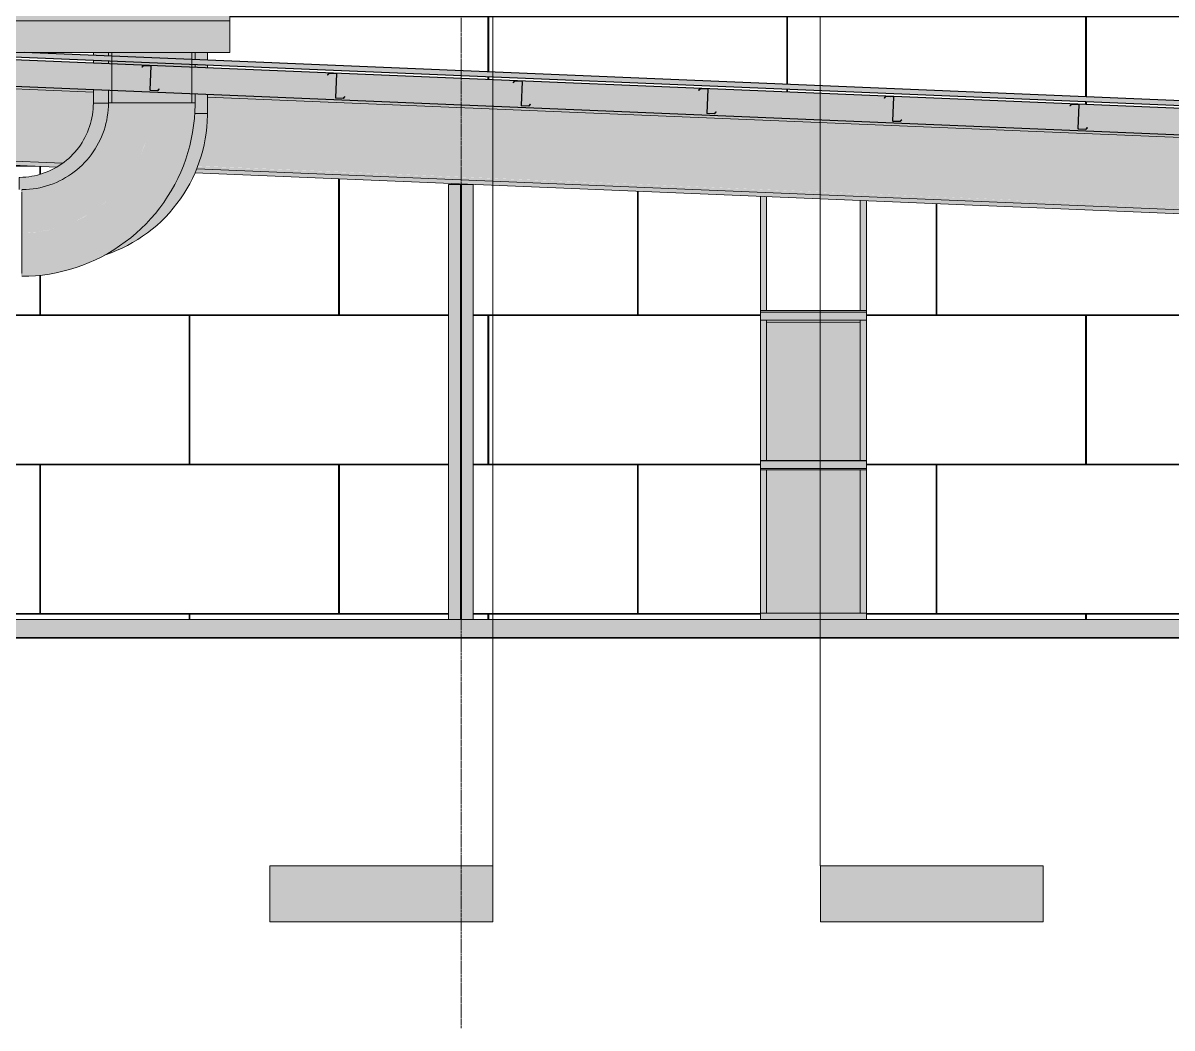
# Model space of a CAD drawing. Header units: inches. Extents: x -23034 to -8448, y -290 to 853.
# Drawn here: x -15849.5 to -15478.4, y -132 to 192.7 of the extents above; entities that cross this region are included whole.
import ezdxf

# ---------------------------------------------------------------- set-up
doc = ezdxf.new("R2010")
doc.units = ezdxf.units.IN
doc.header["$MEASUREMENT"] = 0
doc.linetypes.add('Grid Line 1_2_', pattern=[0.875, 0.5, -0.125, 0.125, -0.125])
doc.linetypes.add('Hidden 1_8_', pattern=[0.1875, 0.125, -0.0625])
for name, color, linetype, lineweight in [('A-CLNG', 13, 'Continuous', 9), ('A-CLNG-PATT', 13, 'Continuous', 9), ('A-GLAZ-CURT', 52, 'Continuous', 9), ('A-GLAZ-CWMG', 51, 'Continuous', 9), ('A-ROOF', 132, 'Continuous', 9), ('A-WALL-PATT', 111, 'Continuous', 25), ('C-BLDG-PADS', 91, 'Continuous', 9), ('C-TOPO', 7, 'Continuous', 9), ('G-ANNO-SYMB', 111, 'Continuous', 9), ('L-SITE-WALL', 31, 'Continuous', 9), ('M-EQPM', 50, 'Continuous', 9), ('M-HVAC-DUCT', 70, 'Continuous', 9), ('S-BEAM', 12, 'Continuous', 9), ('S-COLS', 52, 'Continuous', 9), ('S-GRID', 1, 'Continuous', 9)]:
    doc.layers.add(name, color=color, linetype=linetype, lineweight=lineweight)
pattern_1 = [(45, (-32938.486, 67.247), (-19.00703, 19.00703), []), (45, (-32938.486, 96.047), (-19.00703, 19.00703), [])]

# ---------------------------------------------------------------- blocks, each defined once
blk = doc.blocks.new('Girt_C - 8_D-1182438-Section 8')
at = {"layer": 'S-BEAM'}
for points in [[(-22424.27, 51.12), (-22424.27, 51.3), (-22458.52, 51.26), (-22458.52, 51.12)], [(-22424.27, 48.75), (-22424.27, 51.12), (-22458.52, 51.12), (-22458.52, 48.75)], [(-22424.27, 48.27), (-22424.27, 48.75), (-22458.52, 48.75), (-22458.52, 48.27)]]:
    blk.add_hatch(color=256, dxfattribs=at).paths.add_polyline_path(points, flags=0)
for p, q in [((-22424.27, 51.3), (-22458.52, 51.3)), ((-22458.52, 48.75), (-22424.27, 48.75)), ((-22424.27, 48.27), (-22458.52, 48.27))]:
    blk.add_line(p, q, dxfattribs=at)
blk = doc.blocks.new('Girt_C - 8_D-1099926-Section 8')
at = {"layer": 'S-BEAM'}
h = blk.add_hatch(color=256, dxfattribs=at)
h.paths.add_polyline_path([(-26263.39, 99.25), (-26128.02, 99.25), (-26128.02, 99.73), (-26263.39, 99.73)], flags=0)
h.paths.add_polyline_path([(-25396.21, 99.25), (-25388.27, 99.25), (-25388.27, 99.73), (-25397.89, 99.73), (-25397.89, 99.25)], flags=0)
h.paths.add_polyline_path([(-25405.89, 99.25), (-25405.89, 99.73), (-25433.14, 99.73), (-25433.14, 99.25)], flags=0)
h.paths.add_polyline_path([(-25505.64, 99.25), (-25505.64, 99.73), (-25517.89, 99.73), (-25517.89, 99.25)], flags=0)
h.paths.add_polyline_path([(-25603.89, 99.25), (-25603.89, 99.73), (-25655.52, 99.73), (-25655.52, 99.25)], flags=0)
h.paths.add_polyline_path([(-25836.27, 99.25), (-25797.92, 99.25), (-25797.92, 99.73), (-25836.27, 99.73)], flags=0)
h.paths.add_polyline_path([(-22890.66, 99.25), (-22811.14, 99.25), (-22811.14, 99.73), (-22941.3, 99.73), (-22941.36, 99.54), (-22941.61, 99.33), (-22941.71, 99.25), (-22907.94, 99.25)], flags=0)
h.paths.add_polyline_path([(-22458.52, 99.25), (-22424.27, 99.25), (-22424.27, 99.73), (-22458.52, 99.73)], flags=0)
h.paths.add_polyline_path([(-22309.89, 99.25), (-22173.39, 99.25), (-22173.39, 99.73), (-22309.89, 99.73)], flags=0)
h.paths.add_polyline_path([(-22949.08, 99.25), (-22948.92, 99.33), (-22949.17, 99.54), (-22949.23, 99.73), (-23081.89, 99.73), (-23081.89, 99.25), (-22977.06, 99.25)], flags=0)
h.paths.add_polyline_path([(-24132.95, 99.25), (-23958.39, 99.25), (-23958.39, 99.73), (-24132.95, 99.73)], flags=0)
h.paths.add_polyline_path([(-23371.39, 99.25), (-23089.89, 99.25), (-23089.89, 99.73), (-23371.39, 99.73)], flags=0)
h = blk.add_hatch(color=256, dxfattribs=at)
h.paths.add_polyline_path([(-26263.39, 96.88), (-26127.89, 96.88), (-26127.89, 98), (-26128.02, 98), (-26128.02, 99.25), (-26263.39, 99.25)], flags=0)
h.paths.add_polyline_path([(-25396.21, 96.88), (-25388.27, 96.88), (-25388.27, 99.25), (-25397.89, 99.25), (-25397.89, 96.88)], flags=0)
h.paths.add_polyline_path([(-25405.89, 96.88), (-25405.89, 99.25), (-25433.14, 99.25), (-25433.14, 96.88)], flags=0)
h.paths.add_polyline_path([(-25505.64, 96.88), (-25505.64, 99.25), (-25517.89, 99.25), (-25517.89, 96.88)], flags=0)
h.paths.add_polyline_path([(-25603.89, 96.88), (-25603.89, 99.25), (-25655.52, 99.25), (-25655.52, 96.88)], flags=0)
h.paths.add_polyline_path([(-25797.92, 96.88), (-25797.92, 99.25), (-25836.27, 99.25), (-25836.27, 96.88), (-25810.92, 96.88)], flags=0)
h.paths.add_polyline_path([(-22821.54, 96.88), (-22811.14, 96.88), (-22811.14, 99.25), (-23081.89, 99.25), (-23081.89, 96.88), (-22838.82, 96.88)], flags=0)
h.paths.add_polyline_path([(-22458.52, 96.88), (-22424.27, 96.88), (-22424.27, 99.25), (-22458.52, 99.25)], flags=0)
h.paths.add_polyline_path([(-22309.89, 96.88), (-22171.52, 96.88), (-22171.52, 98), (-22173.39, 98), (-22173.39, 99.25), (-22309.89, 99.25)], flags=0)
h.paths.add_polyline_path([(-23089.89, 96.88), (-23089.89, 99.25), (-23371.39, 99.25), (-23371.39, 96.88), (-23115.3, 96.88)], flags=0)
h.paths.add_polyline_path([(-24132.95, 96.88), (-23958.39, 96.88), (-23958.39, 99.25), (-24132.95, 99.25)], flags=0)
h = blk.add_hatch(color=256, dxfattribs=at)
h.paths.add_polyline_path([(-26156.51, 96.7), (-26128.02, 96.75), (-26128.02, 96.88), (-26263.39, 96.88), (-26263.39, 96.7), (-26191.07, 96.7)], flags=0)
h.paths.add_polyline_path([(-22171.52, 96.7), (-22171.52, 96.88), (-22309.89, 96.88), (-22309.89, 96.7), (-22216.76, 96.7)], flags=0)
h.paths.add_polyline_path([(-25810.92, 96.7), (-25797.92, 96.75), (-25797.92, 96.88), (-25836.27, 96.87), (-25836.27, 96.7)], flags=0)
h.paths.add_polyline_path([(-25655.52, 96.7), (-25603.89, 96.75), (-25603.89, 96.88), (-25655.52, 96.86), (-25655.52, 96.74)], flags=0)
h.paths.add_polyline_path([(-25517.89, 96.7), (-25505.64, 96.75), (-25505.64, 96.88), (-25517.89, 96.86), (-25517.89, 96.74)], flags=0)
h.paths.add_polyline_path([(-25433.14, 96.7), (-25405.89, 96.75), (-25405.89, 96.88), (-25433.14, 96.86), (-25433.14, 96.74)], flags=0)
h.paths.add_polyline_path([(-25397.89, 96.7), (-25388.27, 96.75), (-25388.27, 96.88), (-25397.89, 96.86), (-25397.89, 96.74)], flags=0)
h.paths.add_polyline_path([(-22424.27, 96.7), (-22424.27, 96.88), (-22458.52, 96.88), (-22458.52, 96.7)], flags=0)
h.paths.add_polyline_path([(-24132.95, 96.7), (-23958.39, 96.75), (-23958.39, 96.88), (-24132.95, 96.82), (-24132.95, 96.72)], flags=0)
h.paths.add_polyline_path([(-22811.14, 96.7), (-22811.14, 96.88), (-22941.96, 96.88), (-22941.52, 96.7), (-22821.54, 96.7)], flags=0)
h.paths.add_polyline_path([(-23371.39, 96.7), (-23089.89, 96.78), (-23089.89, 96.88), (-23371.39, 96.88), (-23371.39, 96.71)], flags=0)
h.paths.add_polyline_path([(-22977.06, 96.7), (-22948.73, 96.78), (-22948.57, 96.88), (-23081.89, 96.88), (-23081.89, 96.7), (-23046.18, 96.7)], flags=0)
for p, q in [((-22424.27, 99.73), (-22458.52, 99.73)), ((-22424.27, 99.25), (-22458.52, 99.25)), ((-22458.52, 96.7), (-22424.27, 96.7))]:
    blk.add_line(p, q, dxfattribs=at)
blk = doc.blocks.new('W-Wide Flange - 8_ WIDE-1169466-Section 8')
at = {"layer": 'S-BEAM'}
h = blk.add_hatch(color=256, dxfattribs=at)
h.paths.add_polyline_path([(-22173.39, 127.01), (-22173.39, 148.53), (-22637.13, 167.85), (-22637.13, 163.38), (-22637.4, 158.38), (-22638.18, 153.49), (-22639.29, 149.17), (-22640.2, 146.46), (-22188.17, 127.63)], flags=0)
h.paths.add_polyline_path([(-22682.78, 148.24), (-22681.89, 148.99), (-22679.75, 151.14), (-22677.75, 153.82), (-22676.03, 157.04), (-22674.84, 160.34), (-22674.15, 163.87), (-22673.94, 166.79), (-22673.94, 169.39), (-22797.01, 174.51), (-22797.55, 161.69), (-22793.52, 161.6), (-22793.52, 153.71), (-22797.88, 153.71), (-22797.91, 153.03), (-22683.17, 148.25)], flags=0)
h = blk.add_hatch(color=256, dxfattribs=at)
h.paths.add_polyline_path([(-22173.39, 149.42), (-22173.39, 150.28), (-22637.13, 169.6), (-22637.13, 168.74), (-22188.17, 150.04)], flags=0)
h.paths.add_polyline_path([(-22673.94, 170.28), (-22673.94, 171.14), (-22796.94, 176.26), (-22796.98, 175.4), (-22674.67, 170.31)], flags=0)
h = blk.add_hatch(color=256, dxfattribs=at)
h.paths.add_polyline_path([(-22173.39, 148.53), (-22173.39, 149.42), (-22637.13, 168.69), (-22637.13, 167.85), (-22188.17, 149.15)], flags=0)
h.paths.add_polyline_path([(-22673.94, 169.39), (-22673.94, 170.28), (-22796.98, 175.37), (-22796.98, 174.51), (-22674.67, 169.42)], flags=0)
h = blk.add_hatch(color=256, dxfattribs=at)
h.paths.add_polyline_path([(-22173.39, 126.12), (-22173.39, 127.01), (-22640.28, 146.41), (-22640.58, 145.59), (-22216.76, 127.93)], flags=0)
h.paths.add_polyline_path([(-22683.9, 147.39), (-22682.78, 148.24), (-22797.91, 153.03), (-22797.94, 152.14), (-22684.97, 147.44)], flags=0)
h = blk.add_hatch(color=256, dxfattribs=at)
h.paths.add_polyline_path([(-22173.39, 124.76), (-22173.39, 126.12), (-22640.58, 145.59), (-22641.01, 144.24), (-22216.76, 126.57)], flags=0)
h.paths.add_polyline_path([(-22685.85, 146.11), (-22684.79, 146.73), (-22683.9, 147.39), (-22797.94, 152.14), (-22798, 150.78), (-22685.91, 146.11)], flags=0)
for p, q in [((-22673.94, 170.28), (-22796.98, 175.4)), ((-22173.39, 149.42), (-22637.13, 168.74)), ((-22685.85, 146.11), (-22798, 150.78)), ((-22797.94, 152.14), (-22683.9, 147.39)), ((-22640.58, 145.59), (-22173.39, 126.12)), ((-22173.39, 124.76), (-22641.14, 144.25))]:
    blk.add_line(p, q, dxfattribs=at)
blk = doc.blocks.new('Girt_Z - 8_D-V33-Section 8')
at = {"layer": 'S-BEAM', "lineweight": 15}
for p, q in [((-22657.82, 178.97), (-22658.32, 178.42)), ((-22658.32, 178.42), (-22658.24, 178.34)), ((-22658.24, 178.34), (-22657.77, 178.86)), ((-22655.45, 178.87), (-22657.82, 178.97)), ((-22657.77, 178.86), (-22655.45, 178.76)), ((-22655.38, 178.68), (-22655.7, 171.07)), ((-22655.59, 171.06), (-22655.27, 178.68)), ((-22653.2, 170.88), (-22655.52, 170.98)), ((-22655.52, 170.87), (-22653.15, 170.77)), ((-22652.73, 171.4), (-22653.2, 170.88)), ((-22653.15, 170.77), (-22652.65, 171.33)), ((-22652.65, 171.33), (-22652.73, 171.4))]:
    blk.add_line(p, q, dxfattribs=at)
for centre, radius, start, end in [((-22655.46, 178.69), 0.187, 357.6141, 87.6141), ((-22655.46, 178.69), 0.0782, 357.6141, 85.4913), ((-22655.51, 171.06), 0.188, 177.6141, 267.6141), ((-22655.51, 171.06), 0.0782, 177.6141, 264.5717)]:
    blk.add_arc(centre, radius, start, end, dxfattribs=at)
blk = doc.blocks.new('Girt_Z - 8_D-V34-Section 8')
at = {"layer": 'S-BEAM'}
h = blk.add_hatch(dxfattribs=at)
h.set_pattern_fill('FP_10', color=256, style=0, pattern_type=2)
h.set_pattern_definition(pattern_1)
h.paths.add_polyline_path([(-22593.2, 168.27), (-22592.7, 168.83), (-22592.78, 168.9), (-22593.25, 168.38), (-22595.57, 168.48), (-22595.57, 168.37)], flags=0)
h.paths.add_polyline_path([(-22595.64, 168.56), (-22595.32, 176.18), (-22595.43, 176.19), (-22595.75, 168.57)], flags=0)
h.paths.add_polyline_path([(-22598.29, 175.85), (-22597.82, 176.36), (-22595.5, 176.27), (-22595.5, 176.38), (-22597.87, 176.47), (-22598.37, 175.92)], flags=0)
at = {"layer": 'S-BEAM', "lineweight": 15}
for p, q in [((-22597.87, 176.47), (-22598.37, 175.92)), ((-22598.37, 175.92), (-22598.29, 175.85)), ((-22598.29, 175.85), (-22597.82, 176.36)), ((-22595.5, 176.38), (-22597.87, 176.47)), ((-22597.82, 176.36), (-22595.5, 176.27)), ((-22595.43, 176.19), (-22595.75, 168.57)), ((-22595.64, 168.56), (-22595.32, 176.18)), ((-22593.25, 168.38), (-22595.57, 168.48)), ((-22595.57, 168.37), (-22593.2, 168.27)), ((-22592.78, 168.9), (-22593.25, 168.38)), ((-22593.2, 168.27), (-22592.7, 168.83)), ((-22592.7, 168.83), (-22592.78, 168.9))]:
    blk.add_line(p, q, dxfattribs=at)
for centre, radius, start, end in [((-22595.51, 176.19), 0.187, 357.6141, 87.6141), ((-22595.51, 176.19), 0.0782, 357.6141, 85.4913), ((-22595.56, 168.56), 0.188, 177.6141, 267.6141), ((-22595.56, 168.56), 0.0782, 177.6141, 264.5717)]:
    blk.add_arc(centre, radius, start, end, dxfattribs=at)
blk = doc.blocks.new('Girt_Z - 8_D-V35-Section 8')
at = {"layer": 'S-BEAM'}
h = blk.add_hatch(dxfattribs=at)
h.set_pattern_fill('FP_10', color=256, style=0, pattern_type=2)
h.set_pattern_definition(pattern_1)
h.paths.add_polyline_path([(-22533.26, 165.78), (-22532.75, 166.33), (-22532.83, 166.4), (-22533.3, 165.89), (-22535.62, 165.98), (-22535.62, 165.87)], flags=0)
h.paths.add_polyline_path([(-22535.69, 166.06), (-22535.37, 173.68), (-22535.48, 173.69), (-22535.8, 166.07)], flags=0)
h.paths.add_polyline_path([(-22538.34, 173.35), (-22537.87, 173.87), (-22535.56, 173.77), (-22535.55, 173.88), (-22537.92, 173.98), (-22538.42, 173.42)], flags=0)
at = {"layer": 'S-BEAM', "lineweight": 15}
for p, q in [((-22537.92, 173.98), (-22538.42, 173.42)), ((-22538.42, 173.42), (-22538.34, 173.35)), ((-22538.34, 173.35), (-22537.87, 173.87)), ((-22535.55, 173.88), (-22537.92, 173.98)), ((-22537.87, 173.87), (-22535.56, 173.77)), ((-22535.48, 173.69), (-22535.8, 166.07)), ((-22535.69, 166.06), (-22535.37, 173.68)), ((-22533.3, 165.89), (-22535.62, 165.98)), ((-22535.62, 165.87), (-22533.26, 165.78)), ((-22532.83, 166.4), (-22533.3, 165.89)), ((-22533.26, 165.78), (-22532.75, 166.33)), ((-22532.75, 166.33), (-22532.83, 166.4))]:
    blk.add_line(p, q, dxfattribs=at)
for centre, radius, start, end in [((-22535.56, 173.69), 0.0782, 357.6141, 85.4913), ((-22535.56, 173.69), 0.187, 357.6141, 87.6141), ((-22535.61, 166.06), 0.188, 177.6141, 267.6141), ((-22535.61, 166.06), 0.0782, 177.6141, 264.5717)]:
    blk.add_arc(centre, radius, start, end, dxfattribs=at)
blk = doc.blocks.new('Girt_Z - 8_D-V36-Section 8')
at = {"layer": 'S-BEAM', "lineweight": 15}
for p, q in [((-22477.97, 171.48), (-22478.48, 170.93)), ((-22478.48, 170.93), (-22478.4, 170.85)), ((-22478.4, 170.85), (-22477.92, 171.37)), ((-22475.61, 171.38), (-22477.97, 171.48)), ((-22477.92, 171.37), (-22475.61, 171.27)), ((-22475.54, 171.19), (-22475.85, 163.57)), ((-22475.74, 163.57), (-22475.43, 171.19)), ((-22473.35, 163.39), (-22475.67, 163.49)), ((-22475.67, 163.38), (-22473.31, 163.28)), ((-22472.88, 163.91), (-22473.35, 163.39)), ((-22473.31, 163.28), (-22472.8, 163.83)), ((-22472.8, 163.83), (-22472.88, 163.91))]:
    blk.add_line(p, q, dxfattribs=at)
for centre, radius, start, end in [((-22475.61, 171.19), 0.187, 357.6141, 87.6141), ((-22475.61, 171.19), 0.0782, 357.6141, 85.4913), ((-22475.67, 163.56), 0.188, 177.6141, 267.6141), ((-22475.67, 163.56), 0.0782, 177.6141, 264.5717)]:
    blk.add_arc(centre, radius, start, end, dxfattribs=at)
blk = doc.blocks.new('Girt_Z - 8_D-V37-Section 8')
at = {"layer": 'S-BEAM'}
h = blk.add_hatch(dxfattribs=at)
h.set_pattern_fill('FP_10', color=256, style=0, pattern_type=2)
h.set_pattern_definition(pattern_1)
h.paths.add_polyline_path([(-22413.36, 160.78), (-22412.85, 161.33), (-22412.94, 161.41), (-22413.41, 160.89), (-22415.73, 160.99), (-22415.73, 160.88)], flags=0)
h.paths.add_polyline_path([(-22415.8, 161.07), (-22415.48, 168.69), (-22415.59, 168.69), (-22415.91, 161.07)], flags=0)
h.paths.add_polyline_path([(-22418.45, 168.35), (-22417.98, 168.87), (-22415.66, 168.77), (-22415.66, 168.88), (-22418.02, 168.98), (-22418.53, 168.43)], flags=0)
at = {"layer": 'S-BEAM', "lineweight": 15}
for p, q in [((-22418.02, 168.98), (-22418.53, 168.43)), ((-22418.53, 168.43), (-22418.45, 168.35)), ((-22418.45, 168.35), (-22417.98, 168.87)), ((-22415.66, 168.88), (-22418.02, 168.98)), ((-22417.98, 168.87), (-22415.66, 168.77)), ((-22415.59, 168.69), (-22415.91, 161.07)), ((-22415.8, 161.07), (-22415.48, 168.69)), ((-22413.41, 160.89), (-22415.73, 160.99)), ((-22415.73, 160.88), (-22413.36, 160.78)), ((-22412.94, 161.41), (-22413.41, 160.89)), ((-22413.36, 160.78), (-22412.85, 161.33)), ((-22412.85, 161.33), (-22412.94, 161.41))]:
    blk.add_line(p, q, dxfattribs=at)
for centre, radius, start, end in [((-22415.67, 168.7), 0.187, 357.6141, 87.6141), ((-22415.67, 168.7), 0.0782, 357.6141, 85.4913), ((-22415.72, 161.07), 0.188, 177.6141, 267.6141), ((-22415.72, 161.07), 0.0782, 177.6141, 264.5717)]:
    blk.add_arc(centre, radius, start, end, dxfattribs=at)
blk = doc.blocks.new('Carrier_48TC_Standard_Efficiency_Gas_Heat_Electric_Cooling_Packaged_Rooftop_Unit_3_to_15_nominal_tons - 15 ton 48TC__16-873539-Section 8')
at = {"layer": 'M-EQPM'}
for points in [[(-22674.67, 193.33), (-22629.83, 193.33), (-22629.83, 250.7), (-22745.7, 250.7), (-22745.7, 193.33), (-22683.31, 193.33)], [(-22629.7, 214.08), (-22629.7, 245.58), (-22629.83, 245.58), (-22629.83, 214.08)], [(-22629.83, 199.45), (-22629.7, 199.45), (-22629.7, 214.08), (-22629.83, 214.08)], [(-22674.67, 183.08), (-22629.83, 183.08), (-22629.83, 197.08), (-22745.7, 197.08), (-22745.7, 183.08), (-22683.31, 183.08)]]:
    blk.add_hatch(color=256, dxfattribs=at).paths.add_polyline_path(points, flags=0)
for p, q in [((-22745.7, 250.7), (-22629.83, 250.7)), ((-22745.7, 193.33), (-22745.7, 250.7)), ((-22629.83, 193.33), (-22629.83, 250.7)), ((-22629.83, 245.58), (-22629.7, 245.58)), ((-22629.7, 245.58), (-22629.7, 214.08)), ((-22629.83, 214.08), (-22629.7, 214.08)), ((-22629.7, 214.08), (-22629.7, 199.45)), ((-22745.7, 197.08), (-22629.83, 197.08)), ((-22745.7, 183.08), (-22745.7, 197.08)), ((-22629.83, 199.45), (-22629.7, 199.45)), ((-22629.83, 183.08), (-22629.83, 197.08)), ((-22629.83, 193.33), (-22745.7, 193.33)), ((-22629.83, 183.08), (-22745.7, 183.08))]:
    blk.add_line(p, q, dxfattribs=at)
blk = doc.blocks.new('Round Elbow - 1_5 D-V39-Section 8')
at = {"layer": 'M-HVAC-DUCT'}
blk.add_hatch(color=256, dxfattribs=at).paths.add_polyline_path([(-22670.09, 117.84), (-22666.03, 119.38), (-22662.4, 121.1), (-22657.75, 123.99), (-22654.15, 126.75), (-22650.85, 129.81), (-22648.02, 132.92), (-22645.22, 136.71), (-22642.79, 140.77), (-22640.78, 145.01), (-22639.2, 149.44), (-22637.96, 154.65), (-22637.36, 158.68), (-22637.13, 163.38), (-22641.24, 163.38), (-22641.32, 161.67), (-22642.16, 156.01), (-22643.31, 151.24), (-22645.25, 145.74), (-22647.03, 141.75), (-22649.99, 136.6), (-22652.75, 132.66), (-22655.7, 129.11), (-22659.92, 124.98), (-22663.8, 121.83), (-22668.4, 118.78), (-22670.07, 117.85)], flags=0)
blk.add_line((-22641.21, 163.38), (-22637.13, 163.38), dxfattribs=at)
at = {"layer": 'M-HVAC-DUCT', "flags": 128}
blk.add_lwpolyline([(-22670.27, 117.74), (-22670.03, 117.81), (-22668.22, 118.45), (-22666.44, 119.16), (-22664.68, 119.95), (-22662.96, 120.8), (-22661.28, 121.72), (-22659.63, 122.71), (-22658.03, 123.76), (-22656.46, 124.87), (-22654.95, 126.05), (-22653.48, 127.29), (-22652.06, 128.58), (-22650.7, 129.93), (-22649.39, 131.34), (-22648.13, 132.79), (-22646.94, 134.3), (-22645.81, 135.85), (-22644.74, 137.44), (-22643.73, 139.08), (-22642.79, 140.75), (-22641.92, 142.46), (-22641.12, 144.21), (-22640.39, 145.98), (-22639.73, 147.78), (-22639.14, 149.61), (-22638.63, 151.46), (-22638.19, 153.33), (-22637.83, 155.22), (-22637.54, 157.11), (-22637.33, 159.02), (-22637.19, 160.94), (-22637.13, 162.86), (-22637.13, 163.38)], dxfattribs=at)
blk = doc.blocks.new('Round Elbow - 1_5 D-V40-Section 8')
at = {"layer": 'M-HVAC-DUCT'}
blk.add_hatch(color=256, dxfattribs=at).paths.add_polyline_path([(-22697.08, 138.83), (-22692.77, 139.21), (-22689.36, 139.95), (-22685.79, 141.25), (-22682.73, 142.83), (-22679.73, 144.89), (-22677.09, 147.26), (-22674.63, 150.15), (-22672.84, 152.83), (-22671.16, 156.28), (-22669.91, 160.25), (-22669.32, 163.18), (-22669.09, 166.79), (-22673.94, 166.79), (-22674.3, 162.82), (-22674.91, 160.02), (-22676.24, 156.58), (-22677.93, 153.57), (-22679.9, 150.97), (-22682.22, 148.65), (-22684.97, 146.59), (-22688.19, 144.87), (-22691.5, 143.69), (-22695.02, 142.99), (-22697.94, 142.79), (-22697.94, 138.83)], flags=0)
for p, q in [((-22673.94, 166.79), (-22669.12, 166.79)), ((-22697.94, 138.86), (-22697.94, 142.79))]:
    blk.add_line(p, q, dxfattribs=at)
at = {"layer": 'M-HVAC-DUCT', "flags": 128}
blk.add_lwpolyline([(-22673.94, 166.79), (-22673.96, 165.83), (-22674.02, 164.87), (-22674.11, 163.91), (-22674.25, 162.96), (-22674.42, 162.02), (-22674.63, 161.08), (-22674.88, 160.15), (-22675.16, 159.24), (-22675.48, 158.33), (-22675.84, 157.44), (-22676.23, 156.56), (-22676.65, 155.7), (-22677.11, 154.86), (-22677.61, 154.04), (-22678.13, 153.23), (-22678.69, 152.45), (-22679.28, 151.69), (-22679.9, 150.96), (-22680.55, 150.25), (-22681.22, 149.57), (-22681.92, 148.91), (-22682.65, 148.29), (-22683.4, 147.69), (-22684.18, 147.13), (-22684.97, 146.59), (-22685.79, 146.09), (-22686.63, 145.62), (-22687.48, 145.18), (-22688.36, 144.78), (-22689.24, 144.42), (-22690.15, 144.09), (-22691.06, 143.79), (-22691.98, 143.54), (-22692.92, 143.32), (-22693.86, 143.14), (-22694.81, 142.99), (-22695.77, 142.88), (-22696.72, 142.82), (-22697.68, 142.79), (-22697.94, 142.79)], dxfattribs=at)
blk = doc.blocks.new('Round Elbow - 1_5 D-V41-Section 8')
at = {"layer": 'M-HVAC-DUCT'}
for points in [[(-22697.08, 124.83), (-22691.95, 125.18), (-22687.88, 125.88), (-22684.02, 126.92), (-22680, 128.47), (-22675.39, 130.92), (-22672.4, 132.86), (-22668.69, 135.91), (-22665.87, 138.73), (-22663.08, 142.19), (-22660.71, 145.83), (-22658.71, 149.77), (-22656.93, 154.65), (-22656, 158.1), (-22655.31, 162.44), (-22655.08, 166.83), (-22669.08, 166.83), (-22669.4, 162.81), (-22670.24, 158.98), (-22671.24, 156.08), (-22672.84, 152.83), (-22674.89, 149.77), (-22677.54, 146.82), (-22680.04, 144.62), (-22683.31, 142.48), (-22686.55, 140.9), (-22689.84, 139.79), (-22693.43, 139.07), (-22697.08, 138.83), (-22697.08, 125.36)], [(-22697.08, 110.83), (-22691.92, 111.07), (-22686.23, 111.92), (-22681.76, 112.97), (-22676.1, 114.95), (-22672.12, 116.71), (-22667.6, 119.22), (-22663.34, 122.15), (-22659.36, 125.45), (-22655.7, 129.11), (-22651.88, 133.84), (-22649.38, 137.51), (-22646.75, 142.35), (-22644.87, 146.61), (-22643.22, 151.51), (-22642.04, 156.54), (-22641.3, 162.23), (-22641.08, 166.83), (-22655.08, 166.83), (-22655.31, 162.44), (-22656, 158.1), (-22657.39, 153.21), (-22658.72, 149.75), (-22660.71, 145.83), (-22663.11, 142.15), (-22666.03, 138.58), (-22669.6, 135.12), (-22672.4, 132.86), (-22676.52, 130.24), (-22680, 128.47), (-22684.11, 126.89), (-22688.35, 125.75), (-22692.69, 125.06), (-22697.08, 124.83), (-22697.08, 110.96)]]:
    blk.add_hatch(color=256, dxfattribs=at).paths.add_polyline_path(points, flags=0)
for p, q in [((-22668.87, 166.83), (-22668.79, 166.83)), ((-22668.37, 166.83), (-22668.15, 166.83)), ((-22667.99, 166.83), (-22655.08, 166.83)), ((-22655.08, 166.83), (-22642.18, 166.83)), ((-22642.02, 166.83), (-22641.79, 166.83)), ((-22641.38, 166.83), (-22641.3, 166.83)), ((-22697.08, 138.54), (-22697.08, 138.62)), ((-22697.08, 137.9), (-22697.08, 138.13)), ((-22697.08, 124.83), (-22697.08, 137.74)), ((-22697.08, 111.93), (-22697.08, 124.83)), ((-22697.08, 111.54), (-22697.08, 111.77)), ((-22697.08, 111.05), (-22697.08, 111.13))]:
    blk.add_line(p, q, dxfattribs=at)
at = {"layer": 'M-HVAC-DUCT', "flags": 128}
for points in [[(-22669.08, 166.83), (-22669.11, 165.72), (-22669.17, 164.6), (-22669.29, 163.48), (-22669.44, 162.37), (-22669.64, 161.27), (-22669.89, 160.18), (-22670.17, 159.1), (-22670.51, 158.03), (-22670.88, 156.97), (-22671.29, 155.93), (-22671.75, 154.91), (-22672.25, 153.91), (-22672.79, 152.92), (-22673.36, 151.96), (-22673.97, 151.02), (-22674.63, 150.11), (-22675.31, 149.23), (-22676.03, 148.37), (-22676.79, 147.55), (-22677.58, 146.75), (-22678.4, 145.98), (-22679.24, 145.25), (-22680.12, 144.56), (-22681.03, 143.9), (-22681.96, 143.27), (-22682.91, 142.69), (-22683.89, 142.14), (-22684.89, 141.63), (-22685.9, 141.16), (-22686.94, 140.74), (-22687.99, 140.35), (-22689.06, 140.01), (-22690.14, 139.71), (-22691.23, 139.45), (-22692.33, 139.24), (-22693.43, 139.07), (-22694.55, 138.95), (-22695.66, 138.87), (-22696.78, 138.84), (-22697.08, 138.83)], [(-22697.08, 110.83), (-22694.84, 110.88), (-22692.61, 111.01), (-22690.38, 111.24), (-22688.16, 111.55), (-22685.96, 111.95), (-22683.77, 112.44), (-22681.61, 113.02), (-22679.47, 113.68), (-22677.36, 114.42), (-22675.28, 115.26), (-22673.23, 116.17), (-22671.22, 117.16), (-22669.26, 118.24), (-22667.34, 119.39), (-22665.46, 120.62), (-22663.64, 121.92), (-22661.87, 123.29), (-22660.16, 124.73), (-22658.5, 126.24), (-22656.91, 127.82), (-22655.38, 129.46), (-22653.92, 131.15), (-22652.53, 132.91), (-22651.21, 134.72), (-22649.96, 136.58), (-22648.79, 138.49), (-22647.69, 140.44), (-22646.68, 142.44), (-22645.74, 144.47), (-22644.89, 146.54), (-22644.12, 148.65), (-22643.44, 150.78), (-22642.84, 152.94), (-22642.32, 155.12), (-22641.9, 157.32), (-22641.56, 159.53), (-22641.31, 161.76), (-22641.16, 163.99), (-22641.09, 166.23), (-22641.08, 166.83)]]:
    blk.add_lwpolyline(points, dxfattribs=at)
blk = doc.blocks.new('System Panel - Glazed-frosted-1142384-Section 8')
at = {"layer": 'A-GLAZ-CURT'}
h = blk.add_hatch(color=256, dxfattribs=at)
h.paths.add_polyline_path([(-22456.52, 2), (-22426.27, 2), (-22426.27, 48.27), (-22456.52, 48.27)], flags=0)
h.paths.add_polyline_path([(-22456.52, 51.3), (-22426.27, 51.3), (-22426.27, 96), (-22456.52, 96), (-22456.52, 76.53)], flags=0)
blk.add_line((-22426.27, 96), (-22456.52, 96), dxfattribs=at)
blk = doc.blocks.new('Rectangular Mullion - Exterior 2_ x 4_5_-789464-Section 8')
at = {"layer": 'A-GLAZ-CWMG'}
blk.add_hatch(color=256, dxfattribs=at).paths.add_polyline_path([(-22458.52, 0), (-22424.27, 0), (-22424.27, 2), (-22458.52, 2)], flags=0)
blk.add_line((-22458.52, 2), (-22424.27, 2), dxfattribs=at)
blk = doc.blocks.new('Rectangular Mullion - Exterior 2_ x 4_5_-1142350-Section 8')
at = {"layer": 'A-GLAZ-CWMG'}
h = blk.add_hatch(color=256, dxfattribs=at)
h.paths.add_polyline_path([(-22458.52, 2), (-22456.52, 2), (-22456.52, 48.27), (-22458.52, 48.27)], flags=0)
h.paths.add_polyline_path([(-22458.52, 51.3), (-22456.52, 51.3), (-22456.52, 96.7), (-22458.52, 96.7), (-22458.52, 76.53)], flags=0)
for p, q in [((-22456.52, 96.7), (-22456.52, 51.3)), ((-22456.52, 48.27), (-22456.52, 2)), ((-22456.52, 2), (-22458.52, 2))]:
    blk.add_line(p, q, dxfattribs=at)
blk = doc.blocks.new('Rectangular Mullion - Exterior 2_ x 4_5_-1142351-Section 8')
at = {"layer": 'A-GLAZ-CWMG'}
blk.add_hatch(color=256, dxfattribs=at).paths.add_polyline_path([(-22458.52, 99.73), (-22456.52, 99.73), (-22456.52, 136.56), (-22458.52, 136.64), (-22458.52, 120.84)], flags=0)
blk.add_line((-22456.52, 136.56), (-22456.52, 99.73), dxfattribs=at)
blk = doc.blocks.new('Rectangular Mullion - Exterior 2_ x 4_5_-V46-Section 8')
at = {"layer": 'A-GLAZ-CWMG'}
blk.add_hatch(color=256, dxfattribs=at).paths.add_polyline_path([(-22426.27, 99.73), (-22424.27, 99.73), (-22424.27, 135.21), (-22426.27, 135.3), (-22426.27, 120.84)], flags=0)
blk.add_line((-22426.27, 99.73), (-22426.27, 135.3), dxfattribs=at)
blk = doc.blocks.new('Rectangular Mullion - Exterior 2_ x 4_5_-V47-Section 8')
at = {"layer": 'A-GLAZ-CWMG'}
h = blk.add_hatch(color=256, dxfattribs=at)
h.paths.add_polyline_path([(-22424.27, 2), (-22424.27, 48.27), (-22426.27, 48.27), (-22426.27, 2)], flags=0)
h.paths.add_polyline_path([(-22426.27, 51.3), (-22424.27, 51.3), (-22424.27, 96.7), (-22426.27, 96.7), (-22426.27, 76.53)], flags=0)
for p, q in [((-22426.27, 51.3), (-22426.27, 96.7)), ((-22426.27, 2), (-22426.27, 48.27)), ((-22424.27, 2), (-22426.27, 2))]:
    blk.add_line(p, q, dxfattribs=at)
blk = doc.blocks.new('W-Wide Flange-Column - B3_A-1159174-Section 8')
at = {"layer": 'S-COLS', "linetype": 'Hidden 1_8_'}
for p, q in [((-22555.42, 0), (-22555.42, 140.5)), ((-22555.11, 140.5), (-22555.11, 0))]:
    blk.add_line(p, q, dxfattribs=at)
blk = doc.blocks.new('Girt_Z - 8_D-1164393-Section 8')
at = {"layer": 'S-BEAM'}
h = blk.add_hatch(color=256, dxfattribs=at)
h.paths.add_polyline_path([(-22353.41, 158.28), (-22352.91, 158.84), (-22352.99, 158.91), (-22353.46, 158.39), (-22355.78, 158.49), (-22355.78, 158.38), (-22354.99, 158.35)], flags=0)
h.paths.add_polyline_path([(-22355.85, 158.57), (-22355.53, 166.19), (-22355.64, 166.19), (-22355.96, 158.58)], flags=0)
h.paths.add_polyline_path([(-22358.5, 165.86), (-22358.03, 166.37), (-22355.71, 166.28), (-22355.71, 166.38), (-22358.08, 166.48), (-22358.58, 165.93)], flags=0)
at = {"layer": 'S-BEAM', "lineweight": 15}
for p, q in [((-22358.08, 166.48), (-22358.58, 165.93)), ((-22358.58, 165.93), (-22358.5, 165.86)), ((-22358.5, 165.86), (-22358.03, 166.37)), ((-22355.71, 166.38), (-22358.08, 166.48)), ((-22358.03, 166.37), (-22355.71, 166.28)), ((-22355.64, 166.19), (-22355.96, 158.58)), ((-22355.85, 158.57), (-22355.53, 166.19)), ((-22353.46, 158.39), (-22355.78, 158.49)), ((-22355.78, 158.38), (-22353.41, 158.28)), ((-22352.99, 158.91), (-22353.46, 158.39)), ((-22353.41, 158.28), (-22352.91, 158.84)), ((-22352.91, 158.84), (-22352.99, 158.91))]:
    blk.add_line(p, q, dxfattribs=at)
for centre, radius, start, end in [((-22355.72, 166.2), 0.187, 357.6141, 87.6141), ((-22355.72, 166.2), 0.0782, 357.6141, 85.4913), ((-22355.77, 158.57), 0.188, 177.6141, 267.6141), ((-22355.77, 158.57), 0.0782, 177.6141, 264.5717)]:
    blk.add_arc(centre, radius, start, end, dxfattribs=at)
blk = doc.blocks.new('Section - 3_32_ x 3_8_-18514-Section 8')
at = {"layer": 'G-ANNO-SYMB'}
blk.add_hatch(color=256, dxfattribs=at).paths.add_polyline_path([(-24220.84, -79.66), (-24148.84, -79.66), (-24148.84, -97.66), (-24220.84, -97.66)], flags=0)
for p, q in [((-24220.84, -79.66), (-24220.84, -97.66)), ((-24148.84, -79.66), (-24220.84, -79.66)), ((-24148.84, -97.66), (-24148.84, -79.66)), ((-24220.84, -97.66), (-24148.84, -97.66))]:
    blk.add_line(p, q, dxfattribs=at)

msp = doc.modelspace()

# ---------------------------------------------------------------- hatches: boundary and pattern name
at = {"layer": 'A-CLNG-PATT'}
h = msp.add_hatch(dxfattribs=at)
h.set_pattern_fill('FP_16', color=256, style=0, pattern_type=2)
h.set_pattern_definition([(161.57, (-32937.526, 68.207), (-7.6802237, -0.0009796), [0, -54.643, 6.067, 0]), (18.43, (-32939.446, 68.207), (-7.6802237, 0.0009796), [0, -54.643, 6.067, 0]), (108.43, (-32937.526, 68.207), (3.8382953, -19.20136532), [18.211, -42.499]), (71.57, (-32939.446, 68.207), (3.8382953, 19.20136532), [18.211, -42.499])])
h.paths.add_polyline_path([(-15211.30301, 145.4935), (-15211.30301, 154.00087), (-15951.69863, 184.85069), (-15951.69863, 176.34332), (-15214.04897, 145.60791)], flags=0)
at = {"layer": 'A-ROOF'}
h = msp.add_hatch(color=256, dxfattribs=at)
h.paths.add_polyline_path([(-15123.69863, 151.35156), (-15123.69863, 152.85286), (-15849.08144, 183.07714), (-15885.11268, 183.07714), (-15162.21009, 152.9562)], flags=0)
h.paths.add_polyline_path([(-15898.51113, 183.63541), (-15898.51113, 185.13671), (-15946.69863, 187.14453), (-15946.69863, 185.64323), (-15922.51359, 184.63552)], flags=0)
at = {"layer": 'A-WALL-PATT', "lineweight": 9}
h = msp.add_hatch(dxfattribs=at)
h.set_pattern_fill('FP_13', color=256, style=0, pattern_type=2)
h.set_pattern_definition([(90, (-29450.7, 677.25), (-193, -193), [48, -145]), (180, (-29450.7, 677.25), (-2e-14, -193), [96.25, -96.75]), (270, (-29546.96, 725.25), (-193, -193), [48, -145]), (180, (-29450.7, 725.25), (-2e-14, -193), [96.25, -96.75]), (270, (-29547.2, 725.25), (-193, -193), [48, -145]), (180, (-29547.2, 725.25), (-2e-14, -193), [96.25, -96.75]), (90, (-29643.46, 677.25), (-193, -193), [48, -145]), (180, (-29547.2, 677.25), (-2e-14, -193), [96.25, -96.75]), (90, (-29498.7, 725.5), (-193, -193), [48, -145]), (180, (-29450.46, 725.5), (-2e-14, -193), [48.25, -144.75]), (180, (-29450.46, 773.5), (-2e-14, -193), [48.25, -144.75]), (90, (-29595.2, 725.5), (-193, -193), [48, -145]), (180, (-29498.96, 725.5), (-2e-14, -193), [96.25, -96.75]), (270, (-29498.96, 773.5), (-193, -193), [48, -145]), (180, (-29498.96, 773.5), (-2e-14, -193), [96.25, -96.75]), (180, (-29595.46, 725.5), (-2e-14, -193), [48, -145]), (270, (-29595.46, 773.5), (-193, -193), [48, -145]), (180, (-29595.46, 773.5), (-2e-14, -193), [48, -145]), (90, (-29450.7, 773.75), (-193, -193), [48, -145]), (180, (-29450.7, 773.75), (-2e-14, -193), [96.25, -96.75]), (270, (-29546.96, 821.75), (-193, -193), [48, -145]), (180, (-29450.7, 821.75), (-2e-14, -193), [96.25, -96.75]), (270, (-29547.2, 821.75), (-193, -193), [48, -145]), (180, (-29547.2, 821.75), (-2e-14, -193), [96.25, -96.75]), (270, (-29643.46, 821.75), (-193, -193), [48, -145]), (180, (-29547.2, 773.75), (-2e-14, -193), [96.25, -96.75]), (90, (-29498.7, 822), (-193, -193), [48, -145]), (180, (-29450.46, 822), (-2e-14, -193), [48.25, -144.75]), (180, (-29450.46, 870), (-2e-14, -193), [48.25, -144.75]), (90, (-29595.2, 822), (-193, -193), [48, -145]), (180, (-29498.96, 822), (-2e-14, -193), [96.25, -96.75]), (270, (-29498.96, 870), (-193, -193), [48, -145]), (180, (-29498.96, 870), (-2e-14, -193), [96.25, -96.75]), (180, (-29595.46, 822), (-2e-14, -193), [48, -145]), (270, (-29595.46, 870), (-193, -193), [48, -145]), (180, (-29595.46, 870), (-2e-14, -193), [48, -145])])
h.paths.add_polyline_path([(-15577.07363, 0), (-15470.69863, 0), (-15470.69863, 130.44619), (-15466.82363, 130.44619), (-15466.88948, 130.62081), (-15577.07363, 135.21182), (-15577.07363, 76.53276)], flags=0)
h.paths.add_polyline_path([(-15963.94863, 0), (-15956.94863, 0), (-15956.94863, 110.83487), (-15963.94863, 110.83487), (-15963.94863, 37.47176)], flags=0)
h.paths.add_polyline_path([(-15943.94863, 0), (-15712.07363, 0), (-15712.07363, 140.50348), (-15704.07363, 140.50348), (-15793.94934, 144.2483), (-15796.04907, 140.00689), (-15798.02656, 136.70765), (-15800.8326, 132.92414), (-15804.55077, 128.93105), (-15807.48622, 126.27051), (-15811.26973, 123.46448), (-15815.65947, 120.87753), (-15820.4124, 118.72677), (-15823.13575, 117.70581), (-15825.4184, 116.49063), (-15829.66307, 114.61642), (-15834.56747, 112.97263), (-15839.60263, 111.78837), (-15845.3031, 111.04705), (-15849.8926, 110.83487), (-15943.94863, 110.83487), (-15943.94863, 8.25239)], flags=0)
h.paths.add_polyline_path([(-15611.32363, 0), (-15611.32363, 136.6389), (-15704.07363, 140.50348), (-15704.07363, 0), (-15646.03959, 0)], flags=0)
h.paths.add_polyline_path([(-15943.94863, 150.49827), (-15950.80935, 150.78414), (-15950.72527, 153.70863), (-15951.69863, 153.70863), (-15951.67241, 150.49827), (-15944.38222, 150.49827)], flags=0)
h.paths.add_polyline_path([(-15939.79322, 142.7859), (-15850.21675, 142.82401), (-15846.78859, 143.14884), (-15843.81775, 143.82157), (-15840.5484, 145.08099), (-15838.72204, 146.11383), (-15943.94863, 150.49827), (-15943.94863, 142.7859)], flags=0)
h.paths.add_polyline_path([(-15956.94863, 145.05208), (-15956.94863, 145.21919), (-15958.19863, 145.21919), (-15958.19863, 145.98915), (-15963.94863, 145.98915), (-15963.94863, 145.05208), (-15957.07284, 145.05208)], flags=0)
h.paths.add_polyline_path([(-15214.32363, 145.5), (-15211.45904, 145.5), (-15214.32363, 145.61936)], flags=0)
h.paths.add_polyline_path([(-15211.32363, 154.00173), (-15211.32363, 155.0026), (-15214.32363, 155.1276), (-15214.32363, 154.12673), (-15214.04897, 154.11529)], flags=0)
h.paths.add_polyline_path([(-15211.32363, 156.5039), (-15211.32363, 157.5), (-15212.69863, 157.5), (-15212.69863, 164.5), (-15213.27316, 164.01791), (-15213.34347, 164.1017), (-15212.80801, 164.551), (-15212.80801, 166.87128), (-15212.69863, 166.94531), (-15212.69863, 193.5), (-15213.27316, 193.01791), (-15213.34347, 193.1017), (-15212.80801, 193.551), (-15212.80801, 195.87128), (-15212.69863, 195.94531), (-15212.69863, 239), (-15213.27316, 238.51791), (-15213.34347, 238.6017), (-15212.80801, 239.051), (-15212.80801, 239.45581), (-15220.58926, 239.45581), (-15220.52847, 239), (-15220.05379, 238.6017), (-15220.1241, 238.51791), (-15220.69863, 239.051), (-15220.69863, 239.45581), (-15782.51113, 239.45581), (-15782.51113, 199.45214), (-15782.63613, 199.45214), (-15782.63613, 183.07714), (-15789.9371, 183.07714), (-15789.9371, 180.6128), (-15212.69863, 156.56119)], flags=0)
h.paths.add_polyline_path([(-15326.19863, 158.78819), (-15326.19863, 159.78906), (-15789.9371, 179.1115), (-15789.9371, 178.11063), (-15328.65912, 158.89071)], flags=0)
h.paths.add_polyline_path([(-15950.35491, 161.69063), (-15949.82062, 176.26507), (-15951.44863, 176.3329), (-15951.44863, 161.69063), (-15950.71568, 161.69063)], flags=0)
h.paths.add_polyline_path([(-15220.1241, 164.01791), (-15220.69863, 164.551), (-15220.69863, 166.86719), (-15220.58926, 166.86719), (-15220.51116, 164.48547), (-15220.05379, 164.1017)], flags=0)
h.paths.add_polyline_path([(-15220.51116, 166.94531), (-15220.51113, 167.05469), (-15212.88613, 167.05469), (-15212.88607, 166.94531), (-15220.1241, 166.94531)], flags=0)
h.paths.add_polyline_path([(-15826.7496, 179.64448), (-15826.7496, 180.64535), (-15885.11268, 183.07714), (-15898.51113, 183.07714), (-15898.51113, 183.63541), (-15946.69863, 185.64323), (-15946.69863, 187.14453), (-15898.51113, 185.13671), (-15898.51113, 239.45581), (-15949.03702, 239.5), (-15949.51113, 240.07462), (-15949.51113, 241.75), (-15951.44863, 241.75), (-15951.44863, 184.84027), (-15827.47565, 179.67473)], flags=0)
h.paths.add_polyline_path([(-15826.7496, 182.14665), (-15826.7496, 183.07714), (-15849.08144, 183.07714), (-15827.47565, 182.1769)], flags=0)
h.paths.add_polyline_path([(-15220.1241, 193.01791), (-15220.69863, 193.551), (-15220.69863, 195.86719), (-15220.58926, 195.86719), (-15220.51116, 193.48547), (-15220.05379, 193.1017)], flags=0)
h.paths.add_polyline_path([(-15220.1241, 195.94531), (-15220.51116, 195.94531), (-15220.51116, 196.05469), (-15212.88613, 196.05469), (-15212.88607, 195.94531), (-15220.05379, 195.94531)], flags=0)
at = {"layer": 'C-BLDG-PADS'}
h = msp.add_hatch(dxfattribs=at)
h.set_pattern_fill('FP_12', color=256, style=0, pattern_type=2)
h.set_pattern_definition([(50, (-32938.486, 67.247), (55.0854, -4.81984), [5.76, -63.36]), (355, (-32938.486, 67.247), (-10.65569, 57.76853), [4.608, -50.688]), (100.451, (-32933.895, 66.846), (44.42947, 52.94866), [4.895, -53.848]), (46.184, (-32938.486, 82.61), (81.96444, -12.71212), [8.64, -95.04]), (96.636, (-32931.655, 81.55), (71.7815, 74.81238), [7.343, -80.772]), (351.184, (-32938.49, 82.61), (71.78195, 74.81243), [6.912, -76.032]), (21, (-32930.806, 78.767), (45.84207, -30.92146), [5.76, -63.36]), (326, (-32930.806, 78.767), (18.68706, 55.69148), [4.608, -50.688]), (71.451, (-32926.985, 76.19), (64.52891, 24.77011), [4.895, -53.848]), (37.5, (-32938.486, 67.247), (0.933895, 25.566816), [2.534, -47.539, 2.534, -48.922, -50.88]), (37.5, (-32938.486, 67.247), (0.933895, 25.566816), [-101.53, 2.534, -48.346]), (7.5, (-32938.486, 67.247), (20.20404, 30.291303), [2.534, -26.803, 2.534, -46.387, -19.392]), (7.5, (-32938.486, 67.247), (20.20404, 30.291303), [-78.259, 2.534, -16.858]), (327.5, (-32955.612, 67.247), (40.997785, -1.732403), [2.534, -16.666, 2.534, -57.37, -79.488]), (327.5, (-32955.612, 67.247), (40.997785, -1.732403), [-79.104, 2.534, -76.954]), (317.5, (-32963.292, 67.247), (44.78888, 7.68784), [2.534, -22.426, 2.534, -37.248, -56.448]), (317.5, (-32963.292, 67.247), (44.78888, 7.68784), [-64.742, 2.534, -53.914])])
h.paths.add_polyline_path([(-15218.94863, -6), (-15218.94863, 0), (-19429.69863, 0), (-19429.69863, -6), (-15231.32859, -6)], flags=0)
at = {"layer": 'M-HVAC-DUCT', "lineweight": 5}
h = msp.add_hatch(color=256, dxfattribs=at)
h.paths.add_polyline_path([(-15826.7496, 166.7859), (-15821.8926, 166.83487), (-15821.8926, 170.93473), (-15826.7496, 171.13711), (-15826.7496, 169.30264)], flags=0)
h.paths.add_polyline_path([(-15821.8926, 179.44211), (-15821.8926, 180.44297), (-15826.7496, 180.64535), (-15826.7496, 179.64448), (-15822.54566, 179.46932)], flags=0)
h.paths.add_polyline_path([(-15821.8926, 181.94428), (-15821.8926, 183.07714), (-15826.7496, 183.07714), (-15826.7496, 182.14665), (-15822.41, 181.96583)], flags=0)
h = msp.add_hatch(color=256, dxfattribs=at)
h.paths.add_polyline_path([(-15821.0483, 166.83487), (-15820.80392, 166.83487), (-15820.80392, 170.88937), (-15821.8926, 170.93473), (-15821.8926, 166.83487), (-15821.15445, 166.83487)], flags=0)
h.paths.add_polyline_path([(-15820.80392, 179.39675), (-15820.80392, 180.39761), (-15821.8926, 180.44297), (-15821.85502, 179.44054), (-15821.21994, 179.41408)], flags=0)
h.paths.add_polyline_path([(-15820.80392, 181.89891), (-15820.80392, 183.07714), (-15821.8926, 183.07714), (-15821.8719, 181.94341), (-15821.30281, 181.9197)], flags=0)
at = {"layer": 'M-HVAC-DUCT'}
msp.add_hatch(color=256, dxfattribs=at).paths.add_polyline_path([(-15803.68351, 166.83487), (-15794.98128, 166.83487), (-15794.98128, 183.07714), (-15820.80392, 183.07714), (-15820.75366, 166.83487), (-15805.46153, 166.83487)], flags=0)
at = {"layer": 'M-HVAC-DUCT', "lineweight": 5}
h = msp.add_hatch(color=256, dxfattribs=at)
h.paths.add_polyline_path([(-15794.85042, 166.83487), (-15793.8926, 166.83487), (-15793.91239, 169.76889), (-15794.98128, 169.81343), (-15794.98128, 166.83487)], flags=0)
h.paths.add_polyline_path([(-15793.8926, 178.27544), (-15793.97654, 179.27981), (-15794.98128, 179.32167), (-15794.98128, 178.3208), (-15793.96978, 178.27866)], flags=0)
h.paths.add_polyline_path([(-15793.8926, 180.77761), (-15793.8926, 183.07714), (-15794.98128, 183.07714), (-15794.98128, 180.82297), (-15793.98666, 180.78153)], flags=0)
h = msp.add_hatch(color=256, dxfattribs=at)
h.paths.add_polyline_path([(-15789.9371, 163.37502), (-15789.97605, 169.60488), (-15793.8926, 169.76806), (-15793.97808, 164.98597), (-15794.05256, 163.37502), (-15790.16767, 163.37502)], flags=0)
h.paths.add_polyline_path([(-15789.9371, 178.11063), (-15789.9371, 179.1115), (-15793.8926, 179.27631), (-15793.8926, 178.27544), (-15790.02926, 178.11447)], flags=0)
h.paths.add_polyline_path([(-15789.9371, 180.6128), (-15789.9371, 183.07714), (-15793.8926, 183.07714), (-15793.8926, 180.77761), (-15790.04491, 180.61729)], flags=0)
at = {"layer": 'S-COLS', "lineweight": 5}
msp.add_hatch(color=256, dxfattribs=at).paths.add_polyline_path([(-15712.07363, 0), (-15704.07363, 0), (-15704.07363, 140.50348), (-15712.07363, 140.50348), (-15712.07363, 76.53276)], flags=0)

# ---------------------------------------------------------------- linework, layer by layer
at = {"layer": 'A-CLNG', "lineweight": 25}
for p, q in [((-15211.30301, 154.00087), (-15951.69863, 184.85069)), ((-15951.69863, 176.34332), (-15211.30301, 145.4935))]:
    msp.add_line(p, q, dxfattribs=at)
at = {"layer": 'A-ROOF', "lineweight": 25}
for p, q in [((-15885.11268, 183.07714), (-15326.19863, 159.78906)), ((-15123.69863, 152.85286), (-15849.08144, 183.07714))]:
    msp.add_line(p, q, dxfattribs=at)
at = {"layer": 'C-BLDG-PADS'}
for p, q in [((-15218.94863, 0), (-17359.35262, 0)), ((-19429.69863, -6), (-15218.94863, -6))]:
    msp.add_line(p, q, dxfattribs=at)
at = {"layer": 'C-TOPO'}
msp.add_line((-19046.17169, -6.00628), (-15297.69073, -6.00628), dxfattribs=at)
at = {"layer": 'C-TOPO', "lineweight": 35}
msp.add_line((-19046.16843, -6.00628), (-15297.69116, -6.00628), dxfattribs=at)
at = {"layer": 'G-ANNO-SYMB'}
for p, q in [((-15697.7502, 737.15708), (-15697.7502, -79.66081)), ((-15591.98202, 545.15708), (-15591.98202, -79.66081))]:
    msp.add_line(p, q, dxfattribs=at)
at = {"layer": 'L-SITE-WALL'}
for p, q in [((-15611.32363, 0), (-15611.32363, 136.6389)), ((-15577.07363, 135.21182), (-15577.07363, 0))]:
    msp.add_line(p, q, dxfattribs=at)
at = {"layer": 'M-HVAC-DUCT'}
for p, q in [((-15826.7496, 183.07714), (-15826.7496, 182.14665)), ((-15821.8926, 183.07714), (-15821.8926, 181.94428)), ((-15820.80392, 183.07714), (-15820.80392, 166.83487)), ((-15794.98128, 166.83487), (-15794.98128, 183.07714)), ((-15793.8926, 180.77761), (-15793.8926, 183.07714)), ((-15789.9371, 180.6128), (-15789.9371, 183.07714)), ((-15826.7496, 180.64535), (-15826.7496, 179.64448)), ((-15821.8926, 180.44297), (-15821.8926, 179.44211)), ((-15793.8926, 178.27544), (-15793.8926, 179.27631)), ((-15789.9371, 178.11063), (-15789.9371, 179.1115)), ((-15826.7496, 171.13711), (-15826.7496, 166.7859)), ((-15821.8926, 170.93473), (-15821.8926, 166.83487)), ((-15793.8926, 166.83487), (-15793.8926, 169.76806)), ((-15789.9371, 163.37502), (-15789.9371, 169.60325)), ((-15821.92373, 166.7859), (-15826.7496, 166.7859)), ((-15821.77021, 166.83487), (-15821.8926, 166.83487)), ((-15821.18272, 166.83487), (-15821.60111, 166.83487)), ((-15820.80392, 166.83487), (-15820.95446, 166.83487)), ((-15794.83074, 166.83487), (-15794.98128, 166.83487)), ((-15794.1841, 166.83487), (-15794.60248, 166.83487)), ((-15793.8926, 166.83487), (-15794.08272, 166.83487)), ((-15789.9371, 163.37502), (-15794.01969, 163.37502))]:
    msp.add_line(p, q, dxfattribs=at)
at = {"layer": 'S-BEAM'}
msp.add_line((-15577.07363, 51.25), (-15611.32363, 51.25), dxfattribs=at)
at = {"layer": 'S-COLS'}
for p, q in [((-15712.07363, 140.50348), (-15712.07363, 0)), ((-15704.07363, 140.50348), (-15712.07363, 140.50348)), ((-15704.07363, 140.50348), (-15704.07363, 0))]:
    msp.add_line(p, q, dxfattribs=at)
at = {"layer": 'S-GRID', "linetype": 'Grid Line 1_2_'}
msp.add_line((-15707.94863, -132), (-15707.94863, 573.76478), dxfattribs=at)

# ---------------------------------------------------------------- block references
at = {"layer": 'A-GLAZ-CURT'}
msp.add_blockref('System Panel - Glazed-frosted-1142384-Section 8', (6847.1916, 0), dxfattribs=at)
at = {"layer": 'A-GLAZ-CWMG'}
for name in ['Rectangular Mullion - Exterior 2_ x 4_5_-1142351-Section 8', 'Rectangular Mullion - Exterior 2_ x 4_5_-V46-Section 8', 'Rectangular Mullion - Exterior 2_ x 4_5_-1142350-Section 8', 'Rectangular Mullion - Exterior 2_ x 4_5_-V47-Section 8', 'Rectangular Mullion - Exterior 2_ x 4_5_-789464-Section 8']:
    msp.add_blockref(name, (6847.1916, 0), dxfattribs=at)
at = {"layer": 'G-ANNO-SYMB'}
msp.add_blockref('Section - 3_32_ x 3_8_-18514-Section 8', (8451.08511, 0), dxfattribs=at)
at = {"layer": 'G-ANNO-SYMB', "extrusion": (0, 0, -1)}
msp.add_blockref('Section - 3_32_ x 3_8_-18514-Section 8', (39740.81733, 0), dxfattribs=at)
at = {"layer": 'M-EQPM'}
msp.add_blockref('Carrier_48TC_Standard_Efficiency_Gas_Heat_Electric_Cooling_Packaged_Rooftop_Unit_3_to_15_nominal_tons - 15 ton 48TC__16-873539-Section 8', (6847.1916, 0), dxfattribs=at)
at = {"layer": 'M-HVAC-DUCT'}
for name in ['Round Elbow - 1_5 D-V40-Section 8', 'Round Elbow - 1_5 D-V41-Section 8', 'Round Elbow - 1_5 D-V39-Section 8']:
    msp.add_blockref(name, (6847.1916, 0), dxfattribs=at)
at = {"layer": 'S-BEAM'}
for name in ['Girt_Z - 8_D-V33-Section 8', 'W-Wide Flange - 8_ WIDE-1169466-Section 8', 'Girt_Z - 8_D-V34-Section 8', 'Girt_Z - 8_D-V35-Section 8', 'Girt_Z - 8_D-V36-Section 8', 'Girt_Z - 8_D-V37-Section 8', 'Girt_Z - 8_D-1164393-Section 8', 'Girt_C - 8_D-1099926-Section 8', 'Girt_C - 8_D-1182438-Section 8']:
    msp.add_blockref(name, (6847.1916, 0), dxfattribs=at)
at = {"layer": 'S-COLS', "linetype": 'Hidden 1_8_'}
msp.add_blockref('W-Wide Flange-Column - B3_A-1159174-Section 8', (6847.1916, 0), dxfattribs=at)

doc.saveas('drawing.dxf')
